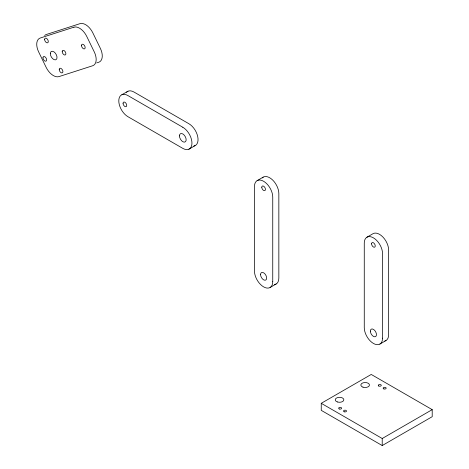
<?xml version="1.0" encoding="UTF-8"?>
<svg xmlns="http://www.w3.org/2000/svg" width="469" height="469" viewBox="0 0 469 469"><rect width="100%" height="100%" fill="white"/><g stroke="black" fill="none" stroke-linecap="round" stroke-linejoin="round"><path stroke-width="0.7" d="M121.876 94.732L127.973 91.215M188.872 149.218L194.969 145.701M257.141 180.635L263.232 177.112M270.074 287.509L276.165 283.991M366.946 237.203L373.043 233.679A12.933 7.469 60 0 1 383.009 237.144A12.933 7.469 60 0 1 388.654 250.159L388.654 334.637A12.933 7.469 60 0 1 384.756 341.033M379.878 344.076L385.975 340.558M321.247 403.311L371.243 374.45L432.207 409.648L432.207 416.689L382.217 445.55L321.247 410.352L321.247 403.311L382.217 438.509L432.207 409.648M96.684 62.905L98.748 62.242A12.933 7.469 60 0 0 100.343 48.342L92.85 32.912A12.933 7.469 60 0 0 80.017 23.655L46.349 34.495A12.933 7.469 60 0 0 44.672 35.492M382.217 438.509L382.217 445.55M274.271 284.577A12.933 7.469 60 0 0 278.844 278.07L278.844 193.597A12.933 7.469 60 0 0 272.448 179.832A12.933 7.469 60 0 0 262.212 177.933M193.791 146.041A12.933 7.469 60 0 0 197.689 136.432A12.933 7.469 60 0 0 188.901 123.734L134.034 92.059A12.933 7.469 60 0 0 126.507 92.276M73.92 27.179L40.252 38.018A12.933 7.469 60 0 0 38.651 51.912L46.144 67.348A12.933 7.469 60 0 0 58.977 76.599L92.651 65.76A12.933 7.469 60 0 0 94.246 51.86L86.753 36.43A12.933 7.469 60 0 0 73.92 27.179M182.804 127.257L127.937 95.576A12.933 7.469 60 0 0 118.792 100.858A12.933 7.469 60 0 0 127.937 116.699L182.804 148.374A12.933 7.469 60 0 0 191.95 143.092A12.933 7.469 60 0 0 182.804 127.257M382.557 338.155L382.557 253.682A12.933 7.469 60 0 0 373.412 237.842A12.933 7.469 60 0 0 364.266 243.124L364.266 327.596A12.933 7.469 60 0 0 373.412 343.437A12.933 7.469 60 0 0 382.557 338.155M272.747 281.588L272.747 197.115A12.933 7.469 60 0 0 263.607 181.274A12.933 7.469 60 0 0 254.462 186.556L254.462 271.029A12.933 7.469 60 0 0 263.607 286.87A12.933 7.469 60 0 0 272.747 281.588M339.392 408.997A1.507 0.874 0 0 0 341.661 408.241A1.507 0.874 0 0 0 339.392 407.485A1.507 0.874 0 0 0 339.392 408.997M378.712 385.975A1.507 0.874 0 0 0 381.233 385.588A1.507 0.874 0 0 0 379.386 384.521A1.507 0.874 0 0 0 378.712 385.975M344.269 411.811A1.507 0.874 0 0 0 346.532 411.055A1.507 0.874 0 0 0 344.269 410.299A1.507 0.874 0 0 0 344.269 411.811M362.988 387.165A4.309 2.492 0 0 0 369.455 385.008A4.309 2.492 0 0 0 362.988 382.856A4.309 2.492 0 0 0 362.988 387.165M383.9 388.93A1.507 0.874 0 0 0 386.163 388.18A1.507 0.874 0 0 0 383.9 387.423A1.507 0.874 0 0 0 383.9 388.93M337.381 401.951A4.309 2.492 0 0 0 343.847 399.793A4.309 2.492 0 0 0 337.381 397.636A4.309 2.492 0 0 0 337.381 401.951M370.363 331.12A4.309 2.492 60 0 0 374.936 336.806A4.309 2.492 60 0 0 374.936 330.709A4.309 2.492 60 0 0 370.363 331.12M371.583 243.827A2.585 1.495 60 0 0 374.326 247.239A2.585 1.495 60 0 0 374.326 243.581A2.585 1.495 60 0 0 371.583 243.827M260.559 274.553A4.309 2.492 60 0 0 265.132 280.239A4.309 2.492 60 0 0 265.132 274.142A4.309 2.492 60 0 0 260.559 274.553M261.778 187.26A2.585 1.495 60 0 0 264.522 190.672A2.585 1.495 60 0 0 264.522 187.014A2.585 1.495 60 0 0 261.778 187.26M123.06 103.321A2.585 1.495 60 0 0 125.803 106.733A2.585 1.495 60 0 0 125.803 103.074A2.585 1.495 60 0 0 123.06 103.321M179.451 135.881A4.743 2.738 60 0 0 184.481 142.136A4.743 2.738 60 0 0 184.481 135.43A4.743 2.738 60 0 0 179.451 135.881M81.5 45.505A2.585 1.495 60 0 0 84.244 48.917A2.585 1.495 60 0 0 84.244 45.259A2.585 1.495 60 0 0 81.5 45.505M59.246 69.518A2.585 1.495 60 0 0 61.99 72.93A2.585 1.495 60 0 0 61.99 69.271A2.585 1.495 60 0 0 59.246 69.518M50.312 53.618A4.743 2.738 60 0 0 55.342 59.88A4.743 2.738 60 0 0 55.342 53.173A4.743 2.738 60 0 0 50.312 53.618M62.213 51.608A2.585 1.495 60 0 0 64.957 55.02A2.585 1.495 60 0 0 64.957 51.361A2.585 1.495 60 0 0 62.213 51.608M44.625 39.425A2.585 1.495 60 0 0 47.369 42.837A2.585 1.495 60 0 0 47.369 39.179A2.585 1.495 60 0 0 44.625 39.425M42.978 57.798A2.585 1.495 60 0 0 45.722 61.21A2.585 1.495 60 0 0 45.722 57.552A2.585 1.495 60 0 0 42.978 57.798"/></g></svg>
